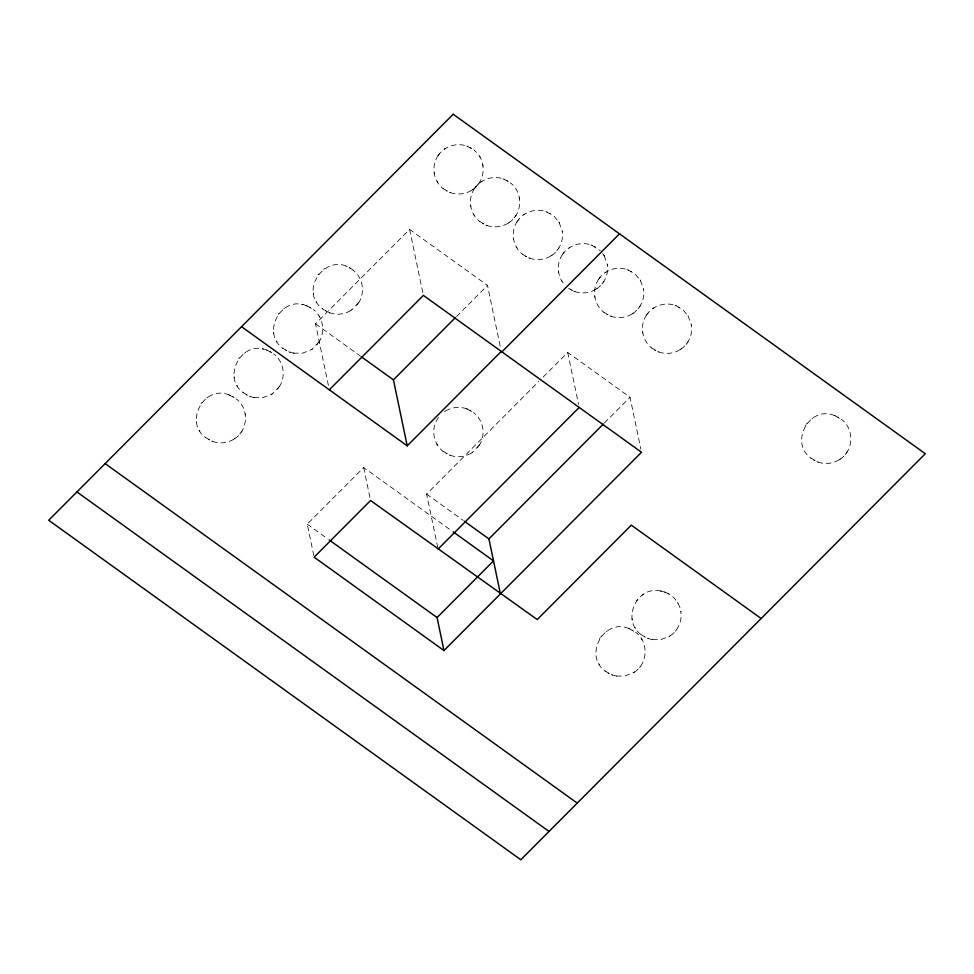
<?xml version="1.0" encoding="UTF-8"?>
<svg xmlns="http://www.w3.org/2000/svg" width="974" height="974" viewBox="0 0 974 974"><rect width="100%" height="100%" fill="white"/><g stroke="black" fill="none" stroke-linecap="round" stroke-linejoin="round"><path stroke-width="0.73" stroke-dasharray="4.87 3.65" d="M234.807 438.556C248.492 430.009 249.076 408.191 236.098 398.78M279.161 386.922C286.259 376.682 283.751 361.378 273.779 353.927M318.668 342.483C325.779 332.244 323.258 316.94 313.287 309.488M358.408 303.109C365.506 292.87 362.998 277.566 353.026 270.115M472.5 189.699C486.196 181.164 486.744 159.334 473.79 149.923M509 222.571C522.697 214.024 523.269 192.207 510.291 182.795M517.304 221.39C510.206 231.629 512.714 246.933 522.697 254.384M551.82 255.322C559.587 250.16 563.812 240.31 562.266 231.118M479.001 445.629C486.099 435.39 483.591 420.086 473.62 412.635M596.879 288.645C604.659 283.471 608.884 273.621 607.326 264.441M633.088 313.299C640.868 308.137 645.092 298.288 643.534 289.095M680.996 349.082C688.764 343.919 692.989 334.07 691.43 324.878M628.839 628.522C603.673 617.82 583.304 655.867 605.304 671.159M834.548 415.569C809.394 404.867 789.025 442.902 811.013 458.206M840.136 459.144C853.821 450.597 854.405 428.779 841.426 419.368M241.357 431.981L241.905 431.117M279.575 386.264L272.489 393.703M319.095 341.825L311.997 349.276M437.983 155.767C443.925 146.417 456.55 142.204 466.899 146.137M438.117 155.572C430.873 165.811 433.32 181.261 443.377 188.761M358.834 302.451L351.736 309.89M474.496 188.639C480.426 179.289 493.063 175.077 503.412 178.997M474.63 188.432C467.374 198.684 469.833 214.134 479.878 221.634M479.05 183.124L479.598 182.26M515.55 215.985L516.098 215.132M516.89 222.048C522.661 212.259 535.615 207.718 546.219 211.748M438.543 417.432C430.618 427.647 432.846 443.767 443.194 451.473M558.37 248.735L558.918 247.883M562.375 254.713C568.305 245.351 580.942 241.15 591.291 245.071M562.509 254.506C556.105 263.65 557.165 277.042 564.908 285.078M479.415 444.972L472.329 452.411M598.584 279.368C604.513 270.017 617.139 265.805 627.5 269.737M598.706 279.173C591.462 289.412 593.909 304.862 603.965 312.362M603.43 282.058L603.977 281.194M639.638 306.725L640.186 305.86M646.48 315.15C652.422 305.799 665.047 301.587 675.396 305.507M646.614 314.943C639.37 325.194 641.817 340.644 651.862 348.144M687.534 342.507L688.082 341.643M599.497 638.822L600.045 637.958M660.457 590.987C636.241 585.532 621.205 620.803 641.257 634.744M805.206 425.869L805.754 425.005M846.686 452.557L847.234 451.705M229.219 394.981C204.065 384.28 183.733 422.339 205.684 437.618M266.888 350.141C241.759 339.451 221.366 377.474 243.354 392.766M306.408 305.702C281.279 295.012 260.874 333.035 282.874 348.327M353.233 270.273C328.068 249.344 297.119 290.045 322.613 308.953M634.427 672.097C648.112 663.55 648.696 641.732 635.718 632.321M670.38 635.681C678.16 630.519 682.384 620.669 680.826 611.477M201.935 402.42L201.021 403.577M239.604 357.568L238.703 358.736M279.124 313.129L278.211 314.298M318.863 273.755L317.95 274.912M439.615 153.563L438.714 154.732M239.847 433.978L240.761 432.821M277.529 389.125L278.442 387.969M317.037 344.699L317.95 343.53M356.776 305.312L357.689 304.144M476.128 186.424L475.215 187.592M477.54 185.133L478.453 183.964M514.053 217.993L514.954 216.825M518.947 219.187L518.034 220.343M556.86 250.744L557.773 249.575M564.007 252.497L563.094 253.666M600.215 277.164L599.302 278.333M601.932 284.067L602.833 282.898M477.37 447.833L478.283 446.664M638.128 308.734L639.041 307.565M648.112 312.946L647.211 314.103M686.037 344.504L686.95 343.347M601.555 635.961L600.641 637.118M637.507 599.546L636.594 600.702M807.263 422.996L806.35 424.165M639.468 667.519L640.381 666.362M675.432 631.103L676.333 629.947M845.176 454.566L846.089 453.397M328.396 385.412L315.527 323.818L409.591 229.389L487.499 285.406L500.673 348.473M456.502 316.526L487.499 285.406M313.835 555.74L307.236 524.17L363.679 467.52L451.973 531.013M437.789 547.632L426.6 494.074L538.841 381.406M543.115 377.108L567.708 352.43L630.032 397.258L640.892 449.282M604.367 423.008L630.032 397.258M445.508 148.425L444.424 149.144M324.744 268.617L323.66 269.335M285.005 307.991L283.921 308.709M482.02 181.298L480.937 182.016M450.256 192.56C457.317 195.153 465.56 194.216 471.866 190.113M245.497 352.43L244.413 353.148M207.827 397.282L206.744 398.001M329.492 312.739C336.554 315.345 344.796 314.407 351.103 310.304M293.357 353.112L302.549 353.172L311.363 349.69M486.769 225.42C493.83 228.013 502.073 227.088 508.379 222.985M524.828 214.049L523.744 214.767M253.849 397.55L263.041 397.599L271.856 394.117M212.563 441.405C219.637 444.01 227.867 443.073 234.186 438.97M529.576 258.171C536.637 260.776 544.88 259.839 551.187 255.736M569.9 247.359L568.816 248.078M606.108 272.026L605.024 272.744M574.648 291.494C581.709 294.087 589.952 293.162 596.258 289.059M466.729 408.837C459.338 406.109 450.67 407.29 444.254 411.856M610.856 316.16C617.918 318.754 626.16 317.816 632.467 313.713M654.004 307.808L652.921 308.527M450.085 455.26C457.147 457.853 465.389 456.928 471.696 452.825M658.753 351.943C665.814 354.536 674.057 353.599 680.363 349.496M813.156 417.87L812.072 418.589M817.892 461.993C824.966 464.586 833.196 463.661 839.515 459.558M643.4 594.408L642.316 595.126M607.435 630.823L606.352 631.542M652.483 639.662L660.944 639.577L669.759 636.095M616.53 676.078L624.979 675.993L633.794 672.51M471.647 190.259L472.731 189.54M350.883 310.45L351.967 309.732M311.156 349.824L312.228 349.106M508.16 223.131L509.244 222.413M271.636 394.263L272.72 393.545M233.967 439.116L235.051 438.397M550.967 255.882L552.051 255.164M596.039 289.205L597.123 288.487M444.497 411.698L445.337 411.138M632.248 313.859L633.331 313.141M471.477 452.971L472.56 452.253M680.144 349.642L681.228 348.923M839.296 459.704L840.379 458.985M669.54 636.241L670.623 635.523M633.587 672.657L634.671 671.938M303.084 304.765L301.806 304.533M263.577 349.191L262.298 348.96M661.188 591.121L664.792 592.107M294.099 353.245L289.753 352.125M254.579 397.684L250.245 396.564M660.189 590.938L661.48 591.169M652.75 639.711L648.148 638.53M616.786 676.126L612.183 674.945M467.508 146.356L473.997 150.081M504.008 179.228L510.51 182.954M546.828 211.979L554.096 216.362L559.173 222.486M591.888 245.29L600.325 250.756M443.158 188.603L449.659 192.328M628.096 269.956L635.377 274.339L640.442 280.463M479.671 221.475L486.16 225.201M676.005 305.739L683.273 310.122L688.35 316.246M522.478 254.226L528.979 257.952M568.572 288.316L574.039 291.275M603.758 312.204L610.248 315.929M835.144 415.801L841.646 419.526M651.655 347.986L658.156 351.711M347.109 266.681L345.794 266.194M810.806 458.048L817.296 461.773M322.394 308.795L328.895 312.52M307.005 305.921L313.494 309.659M467.337 409.068L473.827 412.793M282.667 348.168L289.156 351.894M267.497 350.36L273.986 354.086M442.987 451.315L449.489 455.041M243.147 392.607L249.648 396.333M229.815 395.213L236.317 398.938M665.388 592.338C673.631 595.418 679.791 603.271 680.911 611.989M205.477 437.46L211.967 441.185M629.435 628.754L635.925 632.479M641.05 634.585L647.54 638.311M605.097 671.001L611.587 674.726M466.558 146.003L467.873 146.502M503.059 178.875L504.386 179.362M545.878 211.626L547.193 212.113M590.938 244.937L592.265 245.436M449.282 192.195L450.609 192.682M627.146 269.603L628.474 270.102M485.795 225.055L487.11 225.554M675.055 305.386L676.37 305.873M528.602 257.806L529.929 258.305M573.674 291.129L574.989 291.628M609.882 315.795L611.197 316.282M834.194 415.435L835.522 415.935M657.779 351.577L659.094 352.064M816.93 461.627L818.245 462.126M328.518 312.374L329.845 312.873M306.055 305.568L307.37 306.067M466.388 408.715L467.703 409.202M288.779 351.76L290.106 352.259M266.547 350.007L267.862 350.506M449.111 454.895L450.438 455.394M249.271 396.199L250.598 396.686M228.866 394.86L230.193 395.347M664.451 591.985L665.766 592.472M211.602 441.052L212.916 441.539M628.486 628.4L629.801 628.887M647.174 638.177L648.489 638.664M611.209 674.592L612.536 675.079M471.039 148.06L470.138 147.561M507.551 180.921L506.638 180.421M550.359 213.671L549.458 213.184M595.431 246.994L594.517 246.495M631.639 271.661L630.726 271.162M679.535 307.443L678.635 306.944M446.116 190.636L447.029 191.135M482.629 223.496L483.53 223.996M838.687 417.493L837.774 416.994M525.436 256.247L526.35 256.746M570.508 289.57L571.409 290.069M606.717 314.237L607.618 314.724M654.613 350.007L655.526 350.506M813.765 460.069L814.666 460.568M350.275 268.24L349.374 267.753M325.353 310.816L326.266 311.315M310.548 307.626L309.635 307.127M470.868 410.76L469.967 410.261M285.613 350.202L286.526 350.701M271.028 352.064L270.127 351.565M445.946 453.336L446.859 453.835M668.931 594.03L668.018 593.543M246.105 394.64L247.019 395.127M233.358 396.905L232.445 396.418M632.978 630.446L632.065 629.959M644.009 636.606L644.91 637.106M208.424 439.481L209.337 439.98M608.044 673.022L608.957 673.521M315.527 323.818L360.563 356.204M426.6 494.074L463.259 520.433M307.236 524.17L328.055 539.146M602.711 253.508L604.233 255.809M641.464 638.725L642.036 639.699M319.034 315.905L319.606 316.879M688.034 315.71L691.516 325.389M640.393 280.378L643.619 289.607M640.137 279.94L640.709 280.914M604.184 255.712L607.411 264.94M603.929 255.273L604.501 256.247M559.113 222.389L562.339 231.629M558.857 221.95L559.429 222.924M561.438 280.317L562.01 281.291M480.109 157.313L479.537 156.339M516.366 246.994L516.938 247.968M473.559 214.243L474.131 215.217M437.046 181.383L437.618 182.357M677.429 602.309L678.001 603.283M634.938 627.366L635.511 628.34M598.973 663.781L599.558 664.755M436.876 444.083L437.448 445.057M316.282 301.563L316.854 302.537M276.543 340.949L277.127 341.923M237.035 385.387L237.607 386.361M199.366 430.24L199.938 431.214M567.708 352.43L578.568 404.454M409.591 229.389L423.081 293.917M363.679 467.52L370.266 499.078M642.633 332.061L642.816 333.205M594.737 296.291L594.919 297.423M632.029 618.66L632.211 619.805M558.528 271.624L558.711 272.769M519.349 197.734L519.532 198.866M513.456 238.301L513.639 239.446M482.836 164.862L483.019 166.006M470.649 205.551L470.832 206.695M434.136 172.69L434.319 173.822M313.372 292.87L313.555 294.014M273.633 332.256L273.816 333.388M245.156 413.719L245.338 414.863M234.125 376.682L234.308 377.827M196.456 421.535L196.638 422.679"/><path stroke-width="1.46" d="M329.309 389.807L423.386 295.39L641.513 452.253L443.974 650.547L314.127 557.177L370.57 500.514L537.246 619.561L631.31 525.132L761.157 618.514M501.281 351.407L407.217 445.836L393.435 379.836L455.43 317.597M501.902 351.858L619.488 233.821M438.093 549.068L579.189 407.436M500.417 593.884L488.924 538.89L603.308 424.08M443.974 650.547L437.082 617.553L493.526 560.89L453.19 531.889M361.78 357.081L393.435 379.836M241.54 326.692L407.217 445.836M464.488 521.321L488.924 538.89M329.285 540.034L437.082 617.553M105.143 463.612L577.241 803.112M76.922 491.943L549.032 831.443M453.19 114.238L48.7 520.262L520.81 859.762L925.3 453.738L453.19 114.238"/></g></svg>
